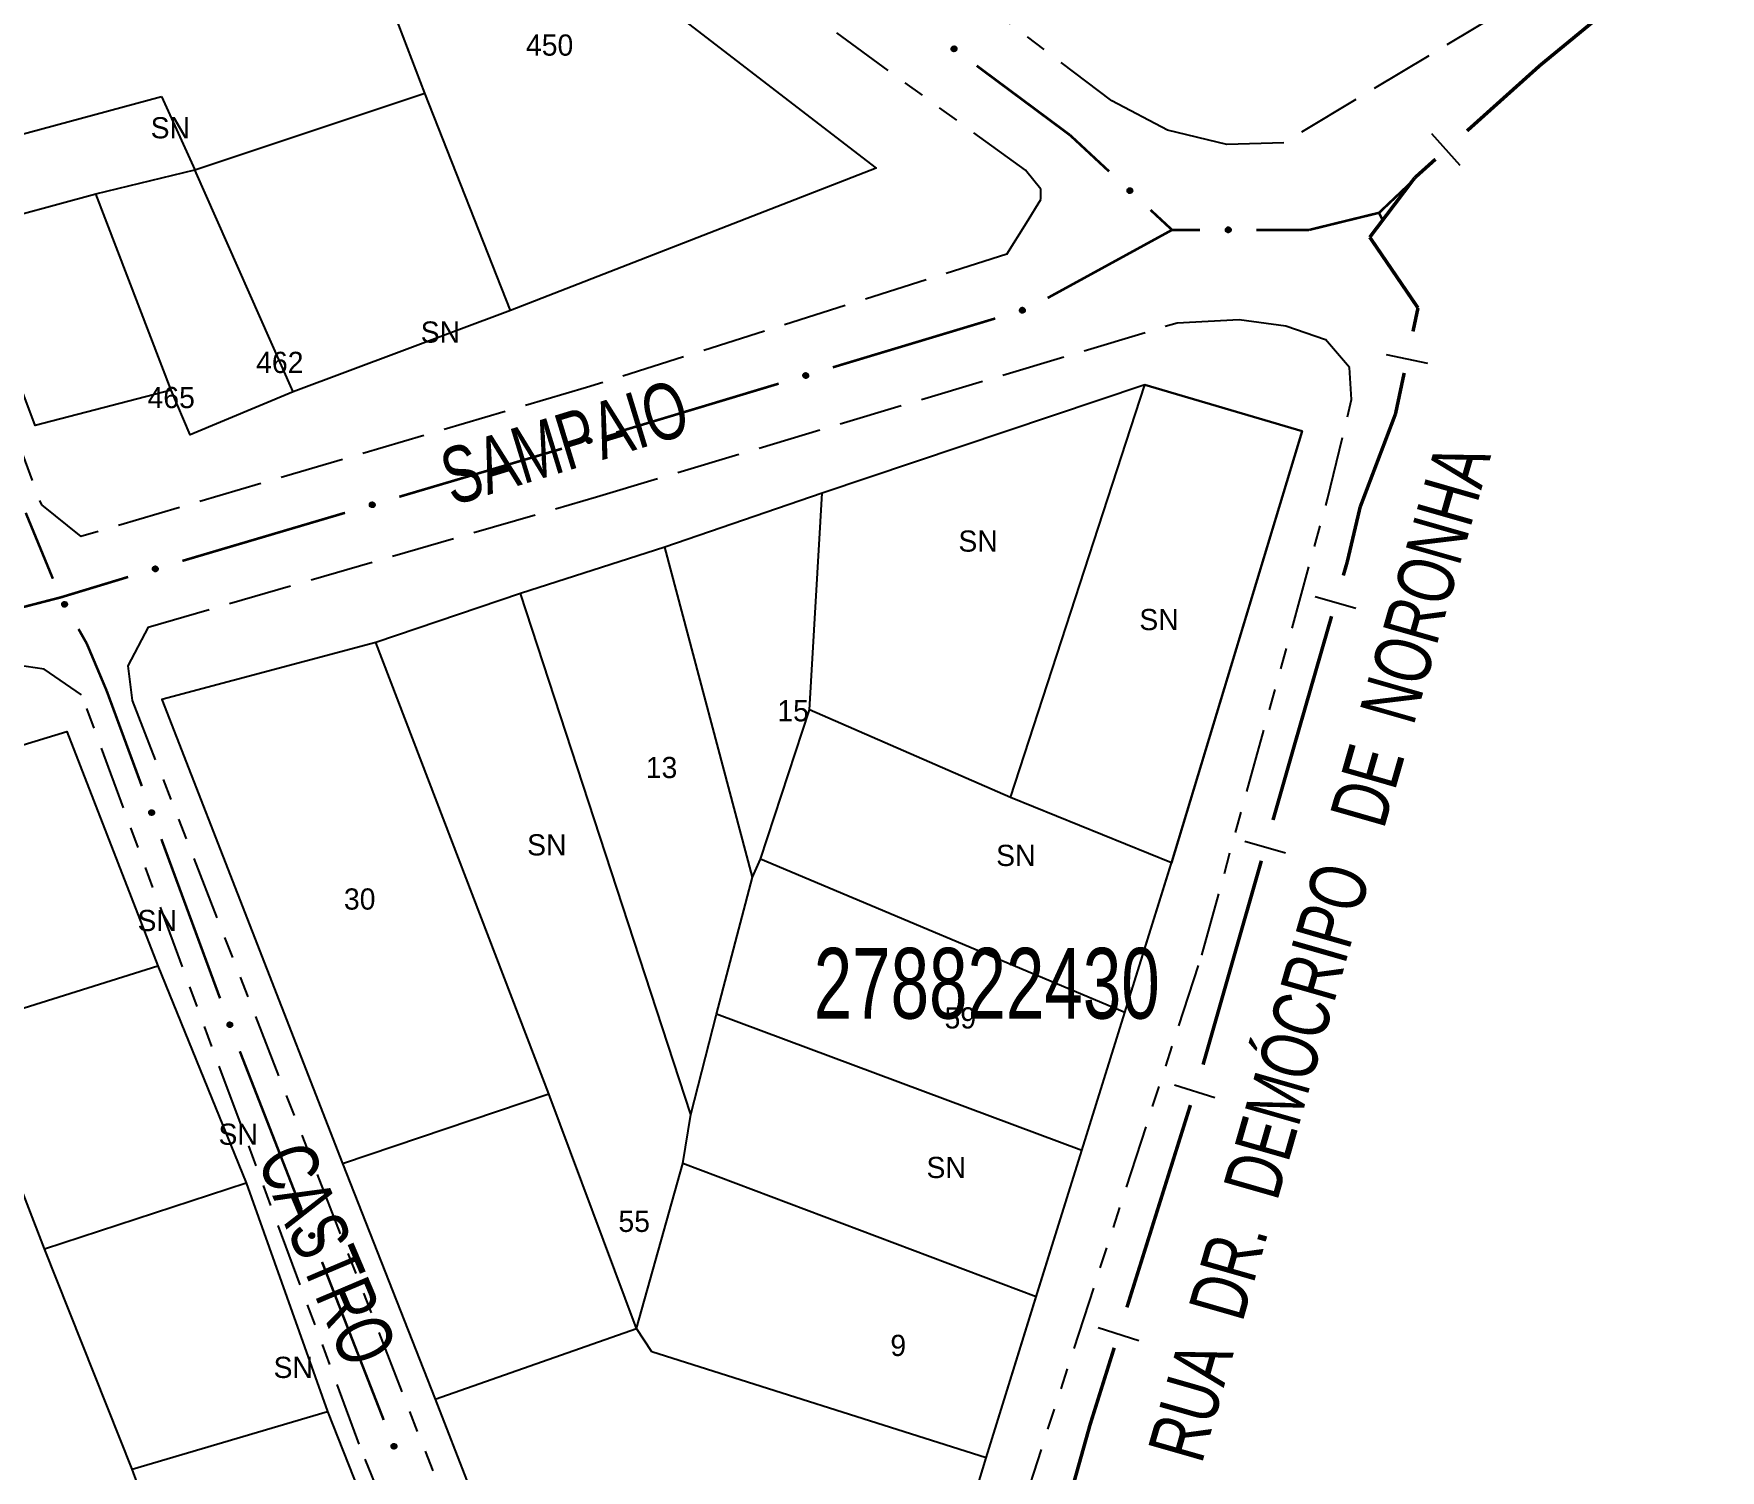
# Model space of a CAD drawing. Extents: x 204373 to 205952, y 4873300 to 4875179.
# Drawn here: x 205384.4 to 205503.7, y 4874477.7 to 4874579.4 of the extents above; entities that cross this region are included whole.
import ezdxf
from ezdxf.enums import TextEntityAlignment as Align

# ---------------------------------------------------------------- set-up
doc = ezdxf.new("R2010")
doc.units = 0
doc.header["$LTSCALE"] = 1.5
doc.header["$MEASUREMENT"] = 0
doc.linetypes.add('TRACO_11', pattern=[8, 3, -1, 3, -1])
doc.linetypes.add('TRACO_25', pattern=[8, 3, -1, 1, -1, 1, -1])
for name, color, linetype in [('CD_MALHA_LOTES', 7, 'CONTINUOUS'), ('CD_TXT_QUADRA', 255, 'CONTINUOUS'), ('LM-LIM-SETORES-BAIRROS', 250, 'CONTINUOUS'), ('RU-QUADRA', 220, 'CONTINUOUS'), ('SV-EIXO-RUA-N-PAV', 6, 'CONTINUOUS'), ('SV-EIXO-RUA-PAV', 20, 'CONTINUOUS'), ('SV-RUA-NAO-PAV', 7, 'CONTINUOUS'), ('SV-RUA-PAVIM', 7, 'CONTINUOUS'), ('SV-TXT-RUA-N-PAV', 7, 'CONTINUOUS'), ('SV-TXT-RUA-PAV', 7, 'CONTINUOUS'), ('Th_NmrPort', 1, 'CONTINUOUS')]:
    doc.layers.add(name, color=color, linetype=linetype)
doc.styles.add('ARIAL', font='ARIAL.SHX')

msp = doc.modelspace()

# ---------------------------------------------------------------- linework, layer by layer
at = {"layer": 'CD_MALHA_LOTES', "linetype": 'Continuous', "flags": 128}
for points in [[(205401.869626, 4874602.274038), (205443.947681, 4874569.854168)], [(205412.036136, 4874575.163346), (205406.501036, 4874589.622382)], [(205378.373692, 4874570.870819), (205393.397535, 4874574.937423)], [(205393.397535, 4874574.937423), (205395.76972, 4874569.741207)], [(205395.76972, 4874569.741207), (205412.036136, 4874575.163346)], [(205418.079561, 4874559.80062), (205412.036136, 4874575.163346)], [(205388.766125, 4874568.046789), (205395.76972, 4874569.741207)], [(205402.716835, 4874554.039597), (205395.76972, 4874569.741207)], [(205443.947681, 4874569.854168), (205418.079561, 4874559.80062)], [(205380.406994, 4874565.787564), (205388.766125, 4874568.046789)], [(205394.075302, 4874554.152559), (205388.766125, 4874568.046789)], [(205384.473598, 4874551.667412), (205379.277382, 4874565.448681)], [(205418.079561, 4874559.80062), (205402.716835, 4874554.039597)], [(205462.945191, 4874554.540738), (205440.137077, 4874546.877212)], [(205453.457016, 4874525.346353), (205462.945191, 4874554.540738)], [(205462.945191, 4874554.540738), (205474.075551, 4874551.25637)], [(205394.075302, 4874554.152559), (205384.473598, 4874551.667412)], [(205395.430837, 4874550.989644), (205394.075302, 4874554.152559)], [(205402.716835, 4874554.039597), (205395.430837, 4874550.989644)], [(205474.075551, 4874551.25637), (205464.838964, 4874520.717748)], [(205440.137077, 4874546.877212), (205429.006717, 4874543.045449)], [(205439.224752, 4874531.55016), (205440.137077, 4874546.877212)], [(205429.006717, 4874543.045449), (205418.788682, 4874539.761081)], [(205435.210524, 4874519.68994), (205429.006717, 4874543.045449)], [(205418.788682, 4874539.761081), (205408.570647, 4874536.294247)], [(205430.831367, 4874502.903168), (205418.788682, 4874539.761081)], [(205408.570647, 4874536.294247), (205393.42606, 4874532.280019)], [(205420.795796, 4874504.362888), (205408.570647, 4874536.294247)], [(205393.42606, 4874532.280019), (205406.198603, 4874499.436335)], [(205435.757919, 4874520.967195), (205439.224752, 4874531.55016)], [(205453.457016, 4874525.346353), (205439.224752, 4874531.55016)], [(205372.932322, 4874525.809696), (205386.700475, 4874529.996318)], [(205386.700475, 4874529.996318), (205393.145837, 4874513.417778)], [(205464.838964, 4874520.717748), (205453.457016, 4874525.346353)], [(205435.210524, 4874519.68994), (205435.757919, 4874520.967195)], [(205461.544775, 4874510.126395), (205435.757919, 4874520.967195)], [(205432.656016, 4874510.0193), (205435.210524, 4874519.68994)], [(205461.544775, 4874510.126395), (205464.838964, 4874520.717748)], [(205379.102564, 4874509.015743), (205393.145837, 4874513.417778)], [(205393.145837, 4874513.417778), (205399.393816, 4874498.06299)], [(205458.502757, 4874500.368386), (205461.544775, 4874510.126395)], [(205385.123906, 4874493.414993), (205379.102564, 4874509.015743)], [(205430.831367, 4874502.903168), (205432.656016, 4874510.0193)], [(205458.502757, 4874500.368386), (205432.656016, 4874510.0193)], [(205406.198603, 4874499.436335), (205420.795796, 4874504.362888)], [(205426.999603, 4874487.758581), (205420.795796, 4874504.362888)], [(205430.283972, 4874499.436335), (205430.831367, 4874502.903168)], [(205406.198603, 4874499.436335), (205412.757857, 4874482.756545)], [(205426.999603, 4874487.758581), (205430.283972, 4874499.436335)], [(205455.27624, 4874490.01855), (205430.283972, 4874499.436335)], [(205455.27624, 4874490.01855), (205458.502757, 4874500.368386)], [(205385.123906, 4874493.414993), (205399.393816, 4874498.06299)], [(205399.393816, 4874498.06299), (205405.138462, 4874481.898664)], [(205391.327713, 4874477.814243), (205385.123906, 4874493.414993)], [(205451.719137, 4874478.608285), (205455.27624, 4874490.01855)], [(205412.757857, 4874482.756545), (205426.999603, 4874487.758581)], [(205428.094393, 4874486.116396), (205426.999603, 4874487.758581)], [(205451.719137, 4874478.608285), (205428.094393, 4874486.116396)], [(205412.757857, 4874482.756545), (205424.671057, 4874452.108607)], [(205391.327713, 4874477.814243), (205405.138462, 4874481.898664)], [(205405.138462, 4874481.898664), (205411.802473, 4874465.051233)], [(205443.679531, 4874452.108299), (205451.719137, 4874478.608285)], [(205397.440288, 4874461.118703), (205391.327713, 4874477.814243)]]:
    msp.add_lwpolyline(points, dxfattribs=at)
at = {"layer": 'LM-LIM-SETORES-BAIRROS', "const_width": 0.25}
for points in [[(205490.911382, 4874577.142136), (205497.133598, 4874582.25818)], [(205490.20839, 4874576.511245), (205490.911382, 4874577.142136)], [(205485.742936, 4874572.503787), (205490.20839, 4874576.511245)], [(205482.044253, 4874569.184456), (205483.510209, 4874570.500058)], [(205478.861181, 4874564.978254), (205482.025987, 4874569.160318)], [(205482.025987, 4874569.160318), (205482.044253, 4874569.184456)], [(205479.286735, 4874564.354108), (205478.861181, 4874564.978254)], [(205482.271615, 4874559.976283), (205479.286735, 4874564.354108)], [(205481.918561, 4874558.311888), (205482.126066, 4874559.290122)], [(205482.126066, 4874559.290122), (205482.271615, 4874559.976283)], [(205480.680079, 4874552.473328), (205481.296049, 4874555.377185)], [(205478.179094, 4874545.879821), (205480.668896, 4874552.443846)], [(205480.668896, 4874552.443846), (205480.680079, 4874552.473328)], [(205477.954719, 4874544.926229), (205478.179094, 4874545.879821)], [(205477.269645, 4874542.014662), (205477.954719, 4874544.926229)], [(205476.990303, 4874541.045182), (205477.267175, 4874542.006089)], [(205477.267175, 4874542.006089), (205477.269645, 4874542.014662)], [(205473.404486, 4874528.600287), (205476.159689, 4874538.162461)], [(205472.017473, 4874523.745742), (205473.391079, 4874528.553361)], [(205473.391079, 4874528.553361), (205473.404486, 4874528.600287)], [(205467.072493, 4874506.438311), (205471.19331, 4874520.86117)], [(205461.684701, 4874489.263614), (205466.177094, 4874503.575092)], [(205459.080661, 4874480.967888), (205460.786222, 4874486.401318)], [(205456.571709, 4874472.007345), (205458.998378, 4874480.674021)], [(205458.998378, 4874480.674021), (205459.080661, 4874480.967888)]]:
    msp.add_lwpolyline(points, dxfattribs=at)
at = {"layer": 'LM-LIM-SETORES-BAIRROS'}
for points in [[(205485.256316, 4874570.051604), (205483.252587, 4874572.284331)], [(205482.970904, 4874556.044163), (205480.036202, 4874556.666676)], [(205477.877921, 4874538.708061), (205474.9952, 4874539.538675)], [(205472.910317, 4874521.410612), (205470.025745, 4874522.234776)], [(205467.907734, 4874504.079951), (205465.045439, 4874504.97843)], [(205462.516863, 4874486.906177), (205459.654567, 4874487.804656)]]:
    msp.add_lwpolyline(points, dxfattribs=at)
at = {"layer": 'RU-QUADRA', "linetype": 'Continuous', "flags": 128}
for points in [[(205374.984856, 4874579.681794), (205372.047864, 4874587.137235), (205366.964609, 4874599.67593), (205362.220238, 4874611.310936), (205358.605479, 4874620.573756), (205355.555526, 4874628.255119), (205351.375961, 4874639.212357), (205357.249944, 4874641.019737), (205367.303493, 4874632.660607), (205374.42005, 4874626.673662), (205383.456947, 4874619.10526), (205394.301224, 4874609.955401), (205400.740014, 4874604.872147), (205401.869626, 4874602.274038), (205443.947681, 4874569.854168), (205418.079561, 4874559.80062), (205402.716835, 4874554.039597), (205395.430837, 4874550.989644), (205394.075302, 4874554.152559), (205384.473598, 4874551.667412), (205379.277382, 4874565.448681), (205380.406994, 4874565.787564), (205378.373692, 4874570.870819)], [(205443.679531, 4874452.108299), (205451.718964, 4874478.607728), (205455.227106, 4874489.860941), (205458.502757, 4874500.368386), (205461.544775, 4874510.126395), (205464.794377, 4874520.550277), (205474.075551, 4874551.25637), (205462.945191, 4874554.540738), (205440.137077, 4874546.877212), (205429.006717, 4874543.045449), (205418.788682, 4874539.761081), (205408.570647, 4874536.294247), (205393.42606, 4874532.280019), (205406.198603, 4874499.436335), (205412.757857, 4874482.756545), (205424.671057, 4874452.108607), (205425.338935, 4874450.390422), (205432.028639, 4874433.529076), (205442.309948, 4874447.593906)], [(205416.603798, 4874452.108738), (205416.976804, 4874451.103259), (205415.037977, 4874450.571767), (205422.624669, 4874429.964889), (205410.67926, 4874426.345807), (205387.079887, 4874419.19594), (205358.446072, 4874410.520796), (205348.599362, 4874407.537553), (205338.516006, 4874404.482614), (205301.634232, 4874393.308598), (205276.817517, 4874452.111004), (205260.171095, 4874491.554165), (205298.983659, 4874503.323375), (205317.594258, 4874508.982489), (205345.635424, 4874517.509251), (205372.932322, 4874525.809696), (205386.700475, 4874529.996318), (205393.145837, 4874513.417778), (205399.393816, 4874498.06299), (205405.138462, 4874481.898664), (205411.802473, 4874465.051233)]]:
    msp.add_lwpolyline(points, close=True, dxfattribs=at)
at = {"layer": 'SV-EIXO-RUA-N-PAV'}
for points in [[(205449.407457, 4874578.478839), (205449.455742, 4874578.486627), (205449.498832, 4874578.483447), (205449.534008, 4874578.47045), (205449.562098, 4874578.45086), (205449.588578, 4874578.427582), (205449.610097, 4874578.398223), (205449.626763, 4874578.360347), (205449.634915, 4874578.311966), (205449.628757, 4874578.268038), (205449.61786, 4874578.232869), (205449.599119, 4874578.202403), (205449.576075, 4874578.177058), (205449.544839, 4874578.155714), (205449.50629, 4874578.139199), (205449.457443, 4874578.132179), (205449.415219, 4874578.135586), (205449.381525, 4874578.149051), (205449.351015, 4874578.168085), (205449.324267, 4874578.192174), (205449.303309, 4874578.221116), (205449.286751, 4874578.259958), (205449.280461, 4874578.308263), (205449.283379, 4874578.350414), (205449.296366, 4874578.384288), (205449.315783, 4874578.413903), (205449.338807, 4874578.440746), (205449.36742, 4874578.463607), (205449.407457, 4874578.478839)], [(205461.86077, 4874568.448728), (205461.909616, 4874568.451202), (205461.952102, 4874568.44334), (205461.985651, 4874568.426583), (205462.011435, 4874568.404046), (205462.035218, 4874568.378018), (205462.053405, 4874568.346486), (205462.06584, 4874568.307018), (205462.068665, 4874568.258036), (205462.057751, 4874568.215042), (205462.043082, 4874568.181273), (205462.02113, 4874568.153033), (205461.995457, 4874568.130353), (205461.962079, 4874568.112544), (205461.921959, 4874568.100333), (205461.872637, 4874568.098684), (205461.831038, 4874568.106678), (205461.799014, 4874568.123738), (205461.770763, 4874568.145987), (205461.746802, 4874568.172851), (205461.729126, 4874568.203906), (205461.716905, 4874568.244323), (205461.715923, 4874568.293025), (205461.723421, 4874568.334607), (205461.740027, 4874568.366862), (205461.762558, 4874568.394182), (205461.788374, 4874568.418353), (205461.81931, 4874568.437955), (205461.86077, 4874568.448728)], [(205386.569619, 4874539.178896), (205386.616945, 4874539.166557), (205386.655096, 4874539.146274), (205386.682047, 4874539.120199), (205386.699855, 4874539.090947), (205386.714703, 4874539.058969), (205386.722559, 4874539.023425), (205386.72254, 4874538.982045), (205386.710496, 4874538.934483), (205386.687149, 4874538.896766), (205386.662999, 4874538.868976), (205386.633566, 4874538.848651), (205386.602259, 4874538.834748), (205386.565069, 4874538.827808), (205386.523134, 4874538.828236), (205386.475602, 4874538.841505), (205386.438336, 4874538.861646), (205386.41293, 4874538.887552), (205386.392683, 4874538.917271), (205386.377917, 4874538.9501), (205386.370406, 4874538.985035), (205386.370913, 4874539.027256), (205386.384631, 4874539.073996), (205386.404295, 4874539.111394), (205386.429837, 4874539.137157), (205386.459545, 4874539.156431), (205386.491438, 4874539.171713), (205386.526838, 4874539.181098), (205386.569619, 4874539.178896)], [(205392.755996, 4874524.438924), (205392.800691, 4874524.419063), (205392.835042, 4874524.392855), (205392.857401, 4874524.362749), (205392.870223, 4874524.330993), (205392.879681, 4874524.297029), (205392.881661, 4874524.260681), (205392.874923, 4874524.219853), (205392.855315, 4874524.174879), (205392.826154, 4874524.141453), (205392.797812, 4874524.117953), (205392.765469, 4874524.102677), (205392.73232, 4874524.094042), (205392.694496, 4874524.093234), (205392.653187, 4874524.100466), (205392.608441, 4874524.121277), (205392.57494, 4874524.147202), (205392.554078, 4874524.17689), (205392.538926, 4874524.209502), (205392.529686, 4874524.244293), (205392.527948, 4874524.279984), (205392.535304, 4874524.321563), (205392.55643, 4874524.365455), (205392.581906, 4874524.399163), (205392.611292, 4874524.420437), (205392.643736, 4874524.434631), (205392.677687, 4874524.444531), (205392.714141, 4874524.448043), (205392.755996, 4874524.438924)], [(205398.288527, 4874509.425892), (205398.333221, 4874509.406032), (205398.367572, 4874509.379823), (205398.389932, 4874509.349718), (205398.402753, 4874509.317962), (205398.412211, 4874509.283997), (205398.414191, 4874509.24765), (205398.407454, 4874509.206822), (205398.387845, 4874509.161847), (205398.358684, 4874509.128422), (205398.330342, 4874509.104922), (205398.297999, 4874509.089646), (205398.26485, 4874509.081011), (205398.227027, 4874509.080203), (205398.185718, 4874509.087435), (205398.140971, 4874509.108246), (205398.10747, 4874509.134171), (205398.086608, 4874509.163859), (205398.071456, 4874509.196471), (205398.062216, 4874509.231262), (205398.060478, 4874509.266953), (205398.067835, 4874509.308531), (205398.08896, 4874509.352424), (205398.114436, 4874509.386132), (205398.143823, 4874509.407406), (205398.176266, 4874509.4216), (205398.210217, 4874509.4315), (205398.246671, 4874509.435012), (205398.288527, 4874509.425892)], [(205404.08086, 4874494.513614), (205404.125921, 4874494.494599), (205404.16076, 4874494.469043), (205404.183683, 4874494.439364), (205404.197101, 4874494.407856), (205404.207197, 4874494.374076), (205404.209863, 4874494.337772), (205404.203896, 4874494.296824), (205404.185139, 4874494.251488), (205404.156613, 4874494.217519), (205404.128719, 4874494.193489), (205404.09667, 4874494.177606), (205404.06369, 4874494.168347), (205404.025888, 4874494.166826), (205403.98445, 4874494.173278), (205403.939319, 4874494.193242), (205403.905335, 4874494.218531), (205403.883917, 4874494.24782), (205403.868153, 4874494.280141), (205403.858259, 4874494.314751), (205403.855848, 4874494.350403), (205403.862419, 4874494.392113), (205403.882714, 4874494.436396), (205403.90755, 4874494.470578), (205403.93653, 4874494.492402), (205403.9687, 4874494.507205), (205404.002458, 4874494.517744), (205404.03884, 4874494.521943), (205404.08086, 4874494.513614)], [(205409.893713, 4874479.606776), (205409.938758, 4874479.587722), (205409.973574, 4874479.562135), (205409.996471, 4874479.532436), (205410.009861, 4874479.500916), (205410.019928, 4874479.467127), (205410.022561, 4874479.430821), (205410.016558, 4874479.389878), (205409.997762, 4874479.344558), (205409.969206, 4874479.310615), (205409.941291, 4874479.286609), (205409.909227, 4874479.270754), (205409.876239, 4874479.261525), (205409.838436, 4874479.260037), (205409.797004, 4874479.266525), (205409.751891, 4874479.286529), (205409.717929, 4874479.311848), (205409.696537, 4874479.341155), (205409.680802, 4874479.373491), (205409.670938, 4874479.40811), (205409.668558, 4874479.443763), (205409.675166, 4874479.485467), (205409.6955, 4874479.529732), (205409.720366, 4874479.563893), (205409.749365, 4874479.585692), (205409.781548, 4874479.600466), (205409.815316, 4874479.610975), (205409.851701, 4874479.615142), (205409.893713, 4874479.606776)]]:
    msp.add_lwpolyline(points, close=True, dxfattribs=at)
for points in [[(205449.280461, 4874578.308263), (205449.544839, 4874578.155714)], [(205449.283063, 4874578.327239), (205449.556036, 4874578.168367)], [(205449.283379, 4874578.350414), (205449.576075, 4874578.177058)], [(205449.286751, 4874578.259958), (205449.50629, 4874578.139199)], [(205449.2876, 4874578.283046), (205449.522816, 4874578.148863)], [(205449.292198, 4874578.364663), (205449.584876, 4874578.19113)], [(205449.296366, 4874578.384288), (205449.599119, 4874578.202403)], [(205449.300868, 4874578.239159), (205449.475365, 4874578.139947)], [(205449.303309, 4874578.221116), (205449.457443, 4874578.132179)], [(205449.307901, 4874578.397199), (205449.605519, 4874578.216589)], [(205449.315783, 4874578.413903), (205449.61786, 4874578.232869)], [(205449.317649, 4874578.204565), (205449.430891, 4874578.13732)], [(205449.324267, 4874578.192174), (205449.415219, 4874578.135586)], [(205449.330988, 4874578.425943), (205449.620382, 4874578.254854)], [(205449.338807, 4874578.440746), (205449.628757, 4874578.268038)], [(205449.356824, 4874578.44924), (205449.628422, 4874578.293091)], [(205449.36742, 4874578.463607), (205449.634915, 4874578.311966)], [(205449.387039, 4874578.469278), (205449.626889, 4874578.336751)], [(205449.407457, 4874578.478839), (205449.626763, 4874578.360347)], [(205449.43393, 4874578.482012), (205449.612245, 4874578.383361)], [(205449.455742, 4874578.486627), (205449.610097, 4874578.398223)], [(205449.480313, 4874578.48492), (205449.591646, 4874578.417395)], [(205449.498832, 4874578.483447), (205449.588578, 4874578.427582)], [(205461.715923, 4874568.293025), (205461.962079, 4874568.112544)], [(205461.716905, 4874568.244323), (205461.921959, 4874568.100333)], [(205461.720268, 4874568.26718), (205461.939441, 4874568.108137)], [(205461.720579, 4874568.311605), (205461.97459, 4874568.1239)], [(205461.723421, 4874568.334607), (205461.995457, 4874568.130353)], [(205461.728669, 4874568.222108), (205461.8913, 4874568.104451)], [(205461.729126, 4874568.203906), (205461.872637, 4874568.098684)], [(205461.733742, 4874568.347808), (205462.005742, 4874568.14338)], [(205461.740027, 4874568.366862), (205462.02113, 4874568.153033)], [(205461.741575, 4874568.185889), (205461.846805, 4874568.106691)], [(205461.746802, 4874568.172851), (205461.831038, 4874568.106678)], [(205461.752902, 4874568.378437), (205462.029039, 4874568.166436)], [(205461.762558, 4874568.394182), (205462.043082, 4874568.181273)], [(205461.778986, 4874568.404491), (205462.047987, 4874568.20285)], [(205461.788374, 4874568.418353), (205462.057751, 4874568.215042)], [(205461.80721, 4874568.42483), (205462.060151, 4874568.239983)], [(205461.81931, 4874568.437955), (205462.068665, 4874568.258036)], [(205461.839431, 4874568.441452), (205462.06339, 4874568.283549)], [(205461.86077, 4874568.448728), (205462.06584, 4874568.307018)], [(205461.887431, 4874568.448995), (205462.053919, 4874568.331479)], [(205461.909616, 4874568.451202), (205462.053405, 4874568.346486)], [(205461.933855, 4874568.446825), (205462.037156, 4874568.367557)], [(205461.952102, 4874568.44334), (205462.035218, 4874568.378018)], [(205386.370406, 4874538.985035), (205386.475602, 4874538.841505)], [(205386.370913, 4874539.027256), (205386.523134, 4874538.828236)], [(205386.375447, 4874539.00253), (205386.495135, 4874538.841388)], [(205386.376856, 4874538.964106), (205386.453377, 4874538.856914)], [(205386.377917, 4874538.9501), (205386.438336, 4874538.861646)], [(205386.380998, 4874539.048042), (205386.542154, 4874538.830417)], [(205386.384631, 4874539.073996), (205386.565069, 4874538.827808)], [(205386.394663, 4874539.090313), (205386.580417, 4874538.834873)], [(205386.404295, 4874539.111394), (205386.602259, 4874538.834748)], [(205386.41811, 4874539.120878), (205386.615987, 4874538.844076)], [(205386.429837, 4874539.137157), (205386.633566, 4874538.848651)], [(205386.445598, 4874539.144322), (205386.645142, 4874538.859053)], [(205386.459545, 4874539.156431), (205386.662999, 4874538.868976)], [(205386.478313, 4874539.161319), (205386.67417, 4874538.888078)], [(205386.491438, 4874539.171713), (205386.687149, 4874538.896766)], [(205386.511349, 4874539.172222), (205386.696943, 4874538.919829)], [(205386.526838, 4874539.181098), (205386.710496, 4874538.934483)], [(205386.547079, 4874539.178378), (205386.713142, 4874538.9604)], [(205386.569619, 4874539.178896), (205386.72254, 4874538.982045)], [(205386.595124, 4874539.171127), (205386.718533, 4874539.008959)], [(205386.616945, 4874539.166557), (205386.722559, 4874539.023425)], [(205386.638743, 4874539.155088), (205386.713404, 4874539.048409)], [(205386.655096, 4874539.146274), (205386.714703, 4874539.058969)], [(205392.581906, 4874524.399163), (205392.73232, 4874524.094042)], [(205392.597078, 4874524.406278), (205392.74738, 4874524.101018)], [(205392.611292, 4874524.420437), (205392.765469, 4874524.102677)], [(205392.628007, 4874524.424947), (205392.77858, 4874524.111062)], [(205392.643736, 4874524.434631), (205392.797812, 4874524.117953)], [(205392.663049, 4874524.436406), (205392.811936, 4874524.134988)], [(205392.677687, 4874524.444531), (205392.826154, 4874524.141453)], [(205392.697417, 4874524.4418), (205392.839563, 4874524.162619)], [(205392.714141, 4874524.448043), (205392.855315, 4874524.174879)], [(205392.733672, 4874524.442073), (205392.862135, 4874524.200022)], [(205392.755996, 4874524.438924), (205392.874923, 4874524.219853)], [(205392.779902, 4874524.427116), (205392.87534, 4874524.247061)], [(205392.800691, 4874524.419063), (205392.881661, 4874524.260681)], [(205392.820337, 4874524.404207), (205392.876684, 4874524.28682)], [(205392.835042, 4874524.392855), (205392.879681, 4874524.297029)], [(205392.527948, 4874524.279984), (205392.608441, 4874524.121277)], [(205392.529686, 4874524.244293), (205392.57494, 4874524.147202)], [(205392.530914, 4874524.258286), (205392.589013, 4874524.140091)], [(205392.535304, 4874524.321563), (205392.653187, 4874524.100466)], [(205392.535763, 4874524.296429), (205392.627696, 4874524.11799)], [(205392.54863, 4874524.340435), (205392.672309, 4874524.09953)], [(205392.55643, 4874524.365455), (205392.694496, 4874524.093234)], [(205392.568979, 4874524.379926), (205392.710788, 4874524.097713)], [(205398.060478, 4874509.266953), (205398.140971, 4874509.108246)], [(205398.062216, 4874509.231262), (205398.10747, 4874509.134171)], [(205398.063444, 4874509.245255), (205398.121543, 4874509.12706)], [(205398.067835, 4874509.308531), (205398.185718, 4874509.087435)], [(205398.068293, 4874509.283397), (205398.160226, 4874509.104959)], [(205398.081161, 4874509.327404), (205398.204839, 4874509.086498)], [(205398.08896, 4874509.352424), (205398.227027, 4874509.080203)], [(205398.101509, 4874509.366895), (205398.243319, 4874509.084682)], [(205398.114436, 4874509.386132), (205398.26485, 4874509.081011)], [(205398.129608, 4874509.393247), (205398.27991, 4874509.087987)], [(205398.143823, 4874509.407406), (205398.297999, 4874509.089646)], [(205398.160538, 4874509.411916), (205398.311111, 4874509.098031)], [(205398.176266, 4874509.4216), (205398.330342, 4874509.104922)], [(205398.195579, 4874509.423375), (205398.344466, 4874509.121956)], [(205398.210217, 4874509.4315), (205398.358684, 4874509.128422)], [(205398.229947, 4874509.428769), (205398.372093, 4874509.149588)], [(205398.246671, 4874509.435012), (205398.387845, 4874509.161847)], [(205398.266202, 4874509.429041), (205398.394666, 4874509.186991)], [(205398.288527, 4874509.425892), (205398.407454, 4874509.206822)], [(205398.312432, 4874509.414085), (205398.40787, 4874509.23403)], [(205398.333221, 4874509.406032), (205398.414191, 4874509.24765)], [(205398.352868, 4874509.391176), (205398.409214, 4874509.273789)], [(205398.367572, 4874509.379823), (205398.412211, 4874509.283997)], [(205403.855848, 4874494.350403), (205403.939319, 4874494.193242)], [(205403.858259, 4874494.314751), (205403.905335, 4874494.218531)], [(205403.859223, 4874494.328765), (205403.91954, 4874494.211686)], [(205403.862419, 4874494.392113), (205403.98445, 4874494.173278)], [(205403.863352, 4874494.366992), (205403.958633, 4874494.190319)], [(205403.875387, 4874494.411233), (205404.003586, 4874494.172702)], [(205403.882714, 4874494.436396), (205404.025888, 4874494.166826)], [(205403.894987, 4874494.451101), (205404.042093, 4874494.171612)], [(205403.90755, 4874494.470578), (205404.06369, 4874494.168347)], [(205403.922585, 4874494.477978), (205404.078616, 4874494.175606)], [(205403.93653, 4874494.492402), (205404.09667, 4874494.177606)], [(205403.953157, 4874494.497227), (205404.109621, 4874494.186236)], [(205403.9687, 4874494.507205), (205404.128719, 4874494.193489)], [(205403.987976, 4874494.509344), (205404.14252, 4874494.210786)], [(205404.002458, 4874494.517744), (205404.156613, 4874494.217519)], [(205404.022236, 4874494.515385), (205404.169621, 4874494.238934)], [(205404.03884, 4874494.521943), (205404.185139, 4874494.251488)], [(205404.05848, 4874494.516341), (205404.191484, 4874494.276756)], [(205404.08086, 4874494.513614), (205404.203896, 4874494.296824)], [(205404.104984, 4874494.502259), (205404.203799, 4874494.324035)], [(205404.125921, 4874494.494599), (205404.209863, 4874494.337772)], [(205404.145844, 4874494.480117), (205404.204394, 4874494.363813)], [(205404.16076, 4874494.469043), (205404.207197, 4874494.374076)], [(205409.668558, 4874479.443763), (205409.751891, 4874479.286529)], [(205409.670938, 4874479.40811), (205409.717929, 4874479.311848)], [(205409.671914, 4874479.422122), (205409.732128, 4874479.30499)], [(205409.675166, 4874479.485467), (205409.797004, 4874479.266525)], [(205409.676076, 4874479.460346), (205409.771202, 4874479.283589)], [(205409.688151, 4874479.504576), (205409.816139, 4874479.265933)], [(205409.6955, 4874479.529732), (205409.838436, 4874479.260037)], [(205409.707786, 4874479.544427), (205409.854645, 4874479.264808)], [(205409.720366, 4874479.563893), (205409.876239, 4874479.261525)], [(205409.735407, 4874479.571279), (205409.891172, 4874479.26877)], [(205409.749365, 4874479.585692), (205409.909227, 4874479.270754)], [(205409.765996, 4874479.590501), (205409.922186, 4874479.279373)], [(205409.781548, 4874479.600466), (205409.941291, 4874479.286609)], [(205409.800826, 4874479.602588), (205409.955106, 4874479.303894)], [(205409.815316, 4874479.610975), (205409.969206, 4874479.310615)], [(205409.835092, 4874479.608599), (205409.982233, 4874479.332018)], [(205409.851701, 4874479.615142), (205409.997762, 4874479.344558)], [(205409.871336, 4874479.609523), (205410.004129, 4874479.369821)], [(205409.893713, 4874479.606776), (205410.016558, 4874479.389878)], [(205409.917827, 4874479.5954), (205410.016486, 4874479.417089)], [(205409.938758, 4874479.587722), (205410.022561, 4874479.430821)], [(205409.958668, 4874479.573222), (205410.017115, 4874479.456866)], [(205409.973574, 4874479.562135), (205410.019928, 4874479.467127)]]:
    msp.add_lwpolyline(points, dxfattribs=at)
at = {"layer": 'SV-EIXO-RUA-N-PAV', "const_width": 0.18}
for points in [[(205451.061633, 4874577.110926), (205457.480071, 4874572.335609)], [(205457.480071, 4874572.335609), (205457.670741, 4874572.193751)], [(205457.670741, 4874572.193751), (205460.426261, 4874569.632039)], [(205463.355837, 4874566.908514), (205464.820625, 4874565.546752)], [(205464.820625, 4874565.546752), (205464.876055, 4874565.49522)], [(205383.800758, 4874545.479185), (205385.719425, 4874540.817826)], [(205387.531915, 4874537.260181), (205388.025475, 4874536.390469)], [(205388.025475, 4874536.390469), (205388.119371, 4874536.225014)], [(205388.119371, 4874536.225014), (205389.209717, 4874533.635441)], [(205389.209717, 4874533.635441), (205389.52953, 4874532.875886)], [(205389.52953, 4874532.875886), (205392.010822, 4874526.142671)], [(205393.393955, 4874522.389413), (205397.543352, 4874511.12964)], [(205398.942751, 4874507.382551), (205403.303697, 4874496.203009)], [(205404.757345, 4874492.476495), (205408.754878, 4874482.228582)], [(205408.754878, 4874482.228582), (205409.007357, 4874481.581338)], [(205409.007357, 4874481.581338), (205409.11804, 4874481.296856)]]:
    msp.add_lwpolyline(points, dxfattribs=at)
at = {"layer": 'SV-EIXO-RUA-PAV', "const_width": 0.18}
for points in [[(205481.827771, 4874568.898391), (205479.65138, 4874566.833609)], [(205479.517882, 4874566.706957), (205474.840131, 4874565.561385)], [(205479.65138, 4874566.833609), (205479.517882, 4874566.706957)], [(205479.517882, 4874566.706957), (205479.776827, 4874566.188214)], [(205464.876055, 4874565.49522), (205456.07927, 4874560.681059)], [(205465.848115, 4874565.49522), (205464.876055, 4874565.49522)], [(205466.848115, 4874565.49522), (205465.848115, 4874565.49522)], [(205474.569954, 4874565.49522), (205470.848115, 4874565.49522)], [(205474.840131, 4874565.561385), (205474.569954, 4874565.49522)], [(205452.372896, 4874559.232223), (205440.882671, 4874555.771773)], [(205437.052596, 4874554.618289), (205425.56237, 4874551.157838)], [(205421.728345, 4874550.017593), (205410.220999, 4874546.614506)], [(205406.385217, 4874545.480143), (205394.877872, 4874542.077056)], [(205391.042533, 4874540.941216), (205387.214435, 4874539.781186)], [(205386.264592, 4874539.493355), (205379.47998, 4874537.740028)], [(205387.214435, 4874539.781186), (205386.264592, 4874539.493355)]]:
    msp.add_lwpolyline(points, dxfattribs=at)
at = {"layer": 'SV-EIXO-RUA-PAV'}
for points in [[(205468.991796, 4874565.38514), (205468.957706, 4874565.35007), (205468.921236, 4874565.3269), (205468.885256, 4874565.31633), (205468.851026, 4874565.31528), (205468.815886, 4874565.31815), (205468.781096, 4874565.32886), (205468.745116, 4874565.3493), (205468.709696, 4874565.38325), (205468.688416, 4874565.42217), (205468.676166, 4874565.45689), (205468.673016, 4874565.49252), (205468.676376, 4874565.52661), (205468.688696, 4874565.56238), (205468.709766, 4874565.59864), (205468.744766, 4874565.63343), (205468.780676, 4874565.6559), (205468.815746, 4874565.66521), (205468.851586, 4874565.66815), (205468.887426, 4874565.66479), (205468.921516, 4874565.65408), (205468.957986, 4874565.6328), (205468.991866, 4874565.5978), (205469.014686, 4874565.56224), (205469.024486, 4874565.52731), (205469.026586, 4874565.49196), (205469.024136, 4874565.45668), (205469.014826, 4874565.42126), (205468.991796, 4874565.38514)], [(205454.457255, 4874559.744994), (205454.434726, 4874559.701584), (205454.406487, 4874559.668881), (205454.375084, 4874559.648384), (205454.342611, 4874559.637508), (205454.308136, 4874559.630123), (205454.271735, 4874559.630345), (205454.231389, 4874559.639542), (205454.187684, 4874559.661835), (205454.156084, 4874559.692965), (205454.134343, 4874559.722678), (205454.121052, 4874559.755886), (205454.114438, 4874559.789497), (205454.11592, 4874559.8273), (205454.125639, 4874559.868095), (205454.149119, 4874559.9115), (205454.177024, 4874559.943371), (205454.20792, 4874559.962399), (205454.241389, 4874559.975549), (205454.276676, 4874559.982667), (205454.312406, 4874559.982243), (205454.353463, 4874559.972384), (205454.395997, 4874559.948641), (205454.428102, 4874559.921172), (205454.447558, 4874559.890552), (205454.459763, 4874559.857309), (205454.467591, 4874559.822821), (205454.468891, 4874559.786221), (205454.457255, 4874559.744994)], [(205439.136954, 4874555.13106), (205439.114426, 4874555.087649), (205439.086186, 4874555.054947), (205439.054783, 4874555.03445), (205439.02231, 4874555.023574), (205438.987835, 4874555.016189), (205438.951435, 4874555.016411), (205438.911089, 4874555.025607), (205438.867383, 4874555.047901), (205438.835784, 4874555.079031), (205438.814042, 4874555.108744), (205438.800751, 4874555.141952), (205438.794138, 4874555.175562), (205438.795619, 4874555.213365), (205438.805338, 4874555.254161), (205438.828819, 4874555.297566), (205438.856724, 4874555.329437), (205438.887619, 4874555.348465), (205438.921089, 4874555.361615), (205438.956375, 4874555.368733), (205438.992105, 4874555.368308), (205439.033163, 4874555.358449), (205439.075696, 4874555.334706), (205439.107801, 4874555.307237), (205439.127258, 4874555.276617), (205439.139463, 4874555.243375), (205439.14729, 4874555.208887), (205439.14859, 4874555.172287), (205439.136954, 4874555.13106)], [(205423.815235, 4874550.519959), (205423.79249, 4874550.476661), (205423.764088, 4874550.4441), (205423.732583, 4874550.42376), (205423.700056, 4874550.413046), (205423.665545, 4874550.405833), (205423.629146, 4874550.406237), (205423.588846, 4874550.415634), (205423.545252, 4874550.438146), (205423.513809, 4874550.469433), (205423.492215, 4874550.499254), (205423.47909, 4874550.532528), (205423.472645, 4874550.566171), (205423.474315, 4874550.603966), (205423.484237, 4874550.644713), (205423.507934, 4874550.688), (205423.535997, 4874550.719732), (205423.566987, 4874550.738605), (205423.600522, 4874550.751588), (205423.635844, 4874550.75853), (205423.671571, 4874550.757927), (205423.712579, 4874550.747863), (205423.754994, 4874550.723908), (205423.786961, 4874550.69628), (205423.806265, 4874550.665563), (205423.818304, 4874550.63226), (205423.825959, 4874550.597733), (205423.827076, 4874550.561127), (205423.815235, 4874550.519959)], [(205408.472108, 4874545.98251), (205408.449363, 4874545.939212), (205408.420961, 4874545.906651), (205408.389456, 4874545.886311), (205408.356929, 4874545.875597), (205408.322417, 4874545.868384), (205408.286018, 4874545.868788), (205408.245719, 4874545.878185), (205408.202125, 4874545.900696), (205408.170682, 4874545.931984), (205408.149088, 4874545.961804), (205408.135963, 4874545.995078), (205408.129518, 4874546.028722), (205408.131188, 4874546.066517), (205408.14111, 4874546.107264), (205408.164807, 4874546.150551), (205408.19287, 4874546.182282), (205408.22386, 4874546.201155), (205408.257395, 4874546.214139), (205408.292717, 4874546.22108), (205408.328444, 4874546.220478), (205408.369452, 4874546.210414), (205408.411867, 4874546.186459), (205408.443834, 4874546.15883), (205408.463138, 4874546.128114), (205408.475176, 4874546.09481), (205408.482832, 4874546.060284), (205408.483949, 4874546.023678), (205408.472108, 4874545.98251)], [(205393.128981, 4874541.44506), (205393.106236, 4874541.401763), (205393.077834, 4874541.369201), (205393.046328, 4874541.348862), (205393.013801, 4874541.338147), (205392.97929, 4874541.330934), (205392.942891, 4874541.331338), (205392.902592, 4874541.340736), (205392.858998, 4874541.363247), (205392.827554, 4874541.394534), (205392.805961, 4874541.424355), (205392.792836, 4874541.457629), (205392.78639, 4874541.491272), (205392.788061, 4874541.529068), (205392.797983, 4874541.569814), (205392.82168, 4874541.613102), (205392.849743, 4874541.644833), (205392.880733, 4874541.663706), (205392.914268, 4874541.676689), (205392.949589, 4874541.683631), (205392.985317, 4874541.683028), (205393.026325, 4874541.672965), (205393.068739, 4874541.64901), (205393.100707, 4874541.621381), (205393.12001, 4874541.590664), (205393.132049, 4874541.557361), (205393.139705, 4874541.522835), (205393.140822, 4874541.486229), (205393.128981, 4874541.44506)]]:
    msp.add_lwpolyline(points, close=True, dxfattribs=at)
for points in [[(205469.024486, 4874565.52731), (205468.673016, 4874565.49252)], [(205469.026586, 4874565.49196), (205468.676166, 4874565.45689)], [(205469.022938, 4874565.510066), (205468.676349, 4874565.477318)], [(205469.014686, 4874565.56224), (205468.676376, 4874565.52661)], [(205469.016115, 4874565.545544), (205468.677713, 4874565.510066)], [(205469.001105, 4874565.581021), (205468.687265, 4874565.545544)], [(205469.021573, 4874565.473224), (205468.687265, 4874565.437746)], [(205469.024136, 4874565.45668), (205468.688416, 4874565.42217)], [(205468.991866, 4874565.5978), (205468.688696, 4874565.56238)], [(205468.971086, 4874565.61377), (205468.702275, 4874565.581021)], [(205469.01475, 4874565.439111), (205468.703639, 4874565.402269)], [(205469.014826, 4874565.42126), (205468.709696, 4874565.38325)], [(205468.957986, 4874565.6328), (205468.709766, 4874565.59864)], [(205469.00247, 4874565.404998), (205468.73093, 4874565.368156)], [(205468.934244, 4874565.64106), (205468.735023, 4874565.616499)], [(205468.921516, 4874565.65408), (205468.744766, 4874565.63343)], [(205468.991796, 4874565.38514), (205468.745116, 4874565.3493)], [(205468.900131, 4874565.658799), (205468.769136, 4874565.645154)], [(205468.97245, 4874565.366791), (205468.770501, 4874565.339501)], [(205468.887426, 4874565.66479), (205468.780676, 4874565.6559)], [(205468.957706, 4874565.35007), (205468.781096, 4874565.32886)], [(205468.936973, 4874565.336772), (205468.807343, 4874565.324491)], [(205468.921236, 4874565.3269), (205468.815886, 4874565.31815)], [(205454.428102, 4874559.921172), (205454.114438, 4874559.789497)], [(205454.395997, 4874559.948641), (205454.11592, 4874559.8273)], [(205454.409683, 4874559.935239), (205454.119405, 4874559.810767)], [(205454.434285, 4874559.905597), (205454.12049, 4874559.774042)], [(205454.447558, 4874559.890552), (205454.121052, 4874559.755886)], [(205454.371495, 4874559.95794), (205454.123547, 4874559.849065)], [(205454.353463, 4874559.972384), (205454.125639, 4874559.868095)], [(205454.451049, 4874559.873594), (205454.128627, 4874559.742291)], [(205454.459763, 4874559.857309), (205454.134343, 4874559.722678)], [(205454.328348, 4874559.973447), (205454.144673, 4874559.89248)], [(205454.312406, 4874559.982243), (205454.149119, 4874559.9115)], [(205454.460366, 4874559.837924), (205454.150491, 4874559.707549)], [(205454.467591, 4874559.822821), (205454.156084, 4874559.692965)], [(205454.290569, 4874559.980595), (205454.169074, 4874559.929755)], [(205454.463671, 4874559.803293), (205454.1764, 4874559.6783)], [(205454.276676, 4874559.982667), (205454.177024, 4874559.943371)], [(205454.468891, 4874559.786221), (205454.187684, 4874559.661835)], [(205454.461749, 4874559.767087), (205454.212369, 4874559.653506)], [(205454.457255, 4874559.744994), (205454.231389, 4874559.639542)], [(205454.444023, 4874559.721847), (205454.258522, 4874559.637479)], [(205454.434726, 4874559.701584), (205454.271735, 4874559.630345)], [(205454.418709, 4874559.682872), (205454.298127, 4874559.633732)], [(205454.406487, 4874559.668881), (205454.308136, 4874559.630123)], [(205439.107801, 4874555.307237), (205438.794138, 4874555.175562)], [(205439.075696, 4874555.334706), (205438.795619, 4874555.213365)], [(205439.089382, 4874555.321305), (205438.799105, 4874555.196832)], [(205439.113985, 4874555.291663), (205438.80019, 4874555.160107)], [(205439.127258, 4874555.276617), (205438.800751, 4874555.141952)], [(205439.051194, 4874555.344006), (205438.803246, 4874555.235131)], [(205439.033163, 4874555.358449), (205438.805338, 4874555.254161)], [(205439.130748, 4874555.25966), (205438.808327, 4874555.128357)], [(205439.139463, 4874555.243375), (205438.814042, 4874555.108744)], [(205439.008047, 4874555.359513), (205438.824373, 4874555.278545)], [(205438.992105, 4874555.368308), (205438.828819, 4874555.297566)], [(205439.140066, 4874555.22399), (205438.83019, 4874555.093614)], [(205439.14729, 4874555.208887), (205438.835784, 4874555.079031)], [(205438.970268, 4874555.366661), (205438.848773, 4874555.31582)], [(205439.14337, 4874555.189358), (205438.8561, 4874555.064366)], [(205438.956375, 4874555.368733), (205438.856724, 4874555.329437)], [(205439.14859, 4874555.172287), (205438.867383, 4874555.047901)], [(205439.141449, 4874555.153153), (205438.892068, 4874555.039572)], [(205439.136954, 4874555.13106), (205438.911089, 4874555.025607)], [(205439.123722, 4874555.107913), (205438.938221, 4874555.023545)], [(205439.114426, 4874555.087649), (205438.951435, 4874555.016411)], [(205439.098408, 4874555.068938), (205438.977827, 4874555.019797)], [(205439.086186, 4874555.054947), (205438.987835, 4874555.016189)], [(205423.786961, 4874550.69628), (205423.472645, 4874550.566171)], [(205423.754994, 4874550.723908), (205423.474315, 4874550.603966)], [(205423.768612, 4874550.710439), (205423.477718, 4874550.587416)], [(205423.793067, 4874550.680675), (205423.478619, 4874550.550686)], [(205423.806265, 4874550.665563), (205423.47909, 4874550.532528)], [(205423.730538, 4874550.73333), (205423.48205, 4874550.625694)], [(205423.712579, 4874550.747863), (205423.484237, 4874550.644713)], [(205423.809671, 4874550.648588), (205423.486598, 4874550.518895)], [(205423.818304, 4874550.63226), (205423.492215, 4874550.499254)], [(205423.687469, 4874550.749052), (205423.503393, 4874550.669002)], [(205423.671571, 4874550.757927), (205423.507934, 4874550.688)], [(205423.649726, 4874550.756388), (205423.52798, 4874550.706155)], [(205423.635844, 4874550.75853), (205423.535997, 4874550.719732)], [(205423.81881, 4874550.612872), (205423.508288, 4874550.484044)], [(205423.825959, 4874550.597733), (205423.513809, 4874550.469433)], [(205423.821942, 4874550.578225), (205423.534051, 4874550.454667)], [(205423.827076, 4874550.561127), (205423.545252, 4874550.438146)], [(205423.819839, 4874550.542029), (205423.569895, 4874550.429694)], [(205423.815235, 4874550.519959), (205423.588846, 4874550.415634)], [(205423.801887, 4874550.496878), (205423.615968, 4874550.413437)], [(205423.79249, 4874550.476661), (205423.629146, 4874550.406237)], [(205423.77638, 4874550.45803), (205423.655555, 4874550.409491)], [(205423.764088, 4874550.4441), (205423.665545, 4874550.405833)], [(205408.443834, 4874546.15883), (205408.129518, 4874546.028722)], [(205408.411867, 4874546.186459), (205408.131188, 4874546.066517)], [(205408.425485, 4874546.17299), (205408.134591, 4874546.049967)], [(205408.44994, 4874546.143225), (205408.135492, 4874546.013237)], [(205408.463138, 4874546.128114), (205408.135963, 4874545.995078)], [(205408.387411, 4874546.195881), (205408.138923, 4874546.088244)], [(205408.369452, 4874546.210414), (205408.14111, 4874546.107264)], [(205408.466543, 4874546.111139), (205408.143471, 4874545.981446)], [(205408.475176, 4874546.09481), (205408.149088, 4874545.961804)], [(205408.344342, 4874546.211603), (205408.160266, 4874546.131552)], [(205408.328444, 4874546.220478), (205408.164807, 4874546.150551)], [(205408.475683, 4874546.075423), (205408.165161, 4874545.946595)], [(205408.482832, 4874546.060284), (205408.170682, 4874545.931984)], [(205408.306599, 4874546.218939), (205408.184852, 4874546.168705)], [(205408.478815, 4874546.040775), (205408.190924, 4874545.917217)], [(205408.292717, 4874546.22108), (205408.19287, 4874546.182282)], [(205408.483949, 4874546.023678), (205408.202125, 4874545.900696)], [(205408.476712, 4874546.00458), (205408.226768, 4874545.892244)], [(205408.472108, 4874545.98251), (205408.245719, 4874545.878185)], [(205408.45876, 4874545.959429), (205408.272841, 4874545.875988)], [(205408.449363, 4874545.939212), (205408.286018, 4874545.868788)], [(205408.433252, 4874545.92058), (205408.312427, 4874545.872042)], [(205408.420961, 4874545.906651), (205408.322417, 4874545.868384)], [(205393.100707, 4874541.621381), (205392.78639, 4874541.491272)], [(205393.068739, 4874541.64901), (205392.788061, 4874541.529068)], [(205393.082358, 4874541.63554), (205392.791463, 4874541.512517)], [(205393.106813, 4874541.605776), (205392.792365, 4874541.475787)], [(205393.12001, 4874541.590664), (205392.792836, 4874541.457629)], [(205393.044284, 4874541.658431), (205392.795796, 4874541.550795)], [(205393.026325, 4874541.672965), (205392.797983, 4874541.569814)], [(205393.123416, 4874541.57369), (205392.800344, 4874541.443996)], [(205393.132049, 4874541.557361), (205392.805961, 4874541.424355)], [(205393.001215, 4874541.674153), (205392.817139, 4874541.594103)], [(205392.985317, 4874541.683028), (205392.82168, 4874541.613102)], [(205393.132556, 4874541.537973), (205392.822034, 4874541.409145)], [(205393.139705, 4874541.522835), (205392.827554, 4874541.394534)], [(205392.963472, 4874541.68149), (205392.841725, 4874541.631256)], [(205393.135687, 4874541.503326), (205392.847797, 4874541.379768)], [(205392.949589, 4874541.683631), (205392.849743, 4874541.644833)], [(205393.140822, 4874541.486229), (205392.858998, 4874541.363247)], [(205393.133585, 4874541.46713), (205392.883641, 4874541.354795)], [(205393.128981, 4874541.44506), (205392.902592, 4874541.340736)], [(205393.115633, 4874541.421979), (205392.929714, 4874541.338538)], [(205393.106236, 4874541.401763), (205392.942891, 4874541.331338)], [(205393.090125, 4874541.383131), (205392.9693, 4874541.334593)], [(205393.077834, 4874541.369201), (205392.97929, 4874541.330934)]]:
    msp.add_lwpolyline(points, dxfattribs=at)
at = {"layer": 'SV-RUA-NAO-PAV', "linetype": 'TRACO_25'}
for points in [[(205472.779812, 4874571.653554, 9.031125), (205468.75379, 4874571.53394, 9.031125), (205464.549384, 4874572.547394, 9.031125), (205460.613546, 4874574.623122, 8.981586), (205416.532768, 4874608.184657, 9.254053), (205387.019732, 4874631.516545, 9.328362), (205385.585123, 4874634.474635, 9.353131), (205377.540613, 4874658.937406, 9.50175), (205341.182055, 4874753.984156, 9.625599), (205338.350762, 4874752.802912, 9.650369), (205344.098135, 4874738.201387, 9.650369), (205360.076339, 4874697.607859, 9.774217), (205373.606501, 4874662.218831, 9.774217), (205374.870669, 4874658.912314, 9.774217), (205382.536068, 4874637.145984, 9.675138), (205381.7137, 4874635.291409, 9.675138), (205380.760496, 4874635.728257, 9.675138), (205330.657383, 4874674.656942, 9.774217), (205315.174747, 4874689.651781, 9.823756), (205302.391916, 4874705.199934, 9.873296), (205292.816578, 4874721.749607, 9.972375), (205284.972012, 4874740.346602, 10.021914), (205272.789715, 4874772.524395, 10.096223)], [(205453.199887, 4874563.784873, 9.031125), (205454.593293, 4874565.997459, 9.031125), (205455.590167, 4874567.649049, 9.031125), (205455.596627, 4874568.378828, 9.031125), (205454.500338, 4874569.723038, 9.031125), (205413.334454, 4874599.683317, 9.303593), (205349.493338, 4874649.821714, 10.145762), (205347.675412, 4874648.171484, 10.145762), (205347.405754, 4874646.160682, 10.145762), (205347.386154, 4874643.946181, 10.145762), (205347.645136, 4874641.905214, 10.145762), (205347.949586, 4874639.310146, 10.145762), (205370.142729, 4874585.721353, 10.096223), (205384.904322, 4874546.036066, 10.096223), (205387.697608, 4874543.801437, 10.096223)], [(205446.841194, 4874452.108248, 9.427441), (205466.97962, 4874514.187561, 9.427441), (205475.878736, 4874546.442887, 9.47698), (205477.57828, 4874553.498716, 9.47698), (205477.422038, 4874555.765214, 9.47698), (205475.726902, 4874557.744257, 9.47698)], [(205392.453738, 4874537.390512, 9.898066), (205391.023396, 4874534.661658, 9.898066), (205391.328959, 4874532.192414, 9.898066), (205417.852482, 4874464.192386, 9.328362), (205422.764894, 4874452.108638, 9.031125)], [(205418.508147, 4874452.108707, 9.328362), (205407.38546, 4874479.592811, 9.328362), (205387.75618, 4874532.603694, 9.625599), (205385.102496, 4874534.415631, 9.625599), (205383.194919, 4874534.700965, 9.625599)]]:
    msp.add_polyline3d(points, dxfattribs=at)
at = {"layer": 'SV-RUA-PAVIM', "linetype": 'TRACO_11'}
for points in [[(205503.65154, 4874593.553877, 9.105434), (205488.172324, 4874580.905975, 9.303593), (205472.779812, 4874571.653554, 9.576059)], [(205453.199887, 4874563.784873, 9.576059), (205423.460876, 4874554.337509, 9.52652), (205387.697608, 4874543.801437, 9.52652)], [(205392.453738, 4874537.390512, 9.650369), (205424.173201, 4874546.604538, 9.47698), (205465.234774, 4874558.925625, 9.229283), (205469.616851, 4874559.165167, 9.229283), (205472.925702, 4874558.715163, 9.204514), (205475.726902, 4874557.744257, 9.179744)]]:
    msp.add_polyline3d(points, dxfattribs=at)

# ---------------------------------------------------------------- texts
at = {"layer": 'CD_TXT_QUADRA', "style": 'ARIAL', "width": 0.7}
msp.add_text('278822430', height=5, dxfattribs=at).set_placement((205439.53483, 4874509.693005))
at = {"layer": 'SV-TXT-RUA-N-PAV', "style": 'ARIAL', "width": 0.7}
msp.add_text('RUA  DR.  DEMÓCRIPO   DE  NORONHA', height=4, rotation=74, dxfattribs=at).set_placement((205466.972096, 4874478.12132))
at = {"layer": 'SV-TXT-RUA-PAV', "style": 'ARIAL', "width": 0.7}
for s, rotation, p in [('SAMPAIO', 17, (205413.982908, 4874545.965259)), ('CASTRO', 293, (205400.122084, 4874499.762512))]:
    msp.add_text(s, height=4, rotation=rotation, dxfattribs=at).set_placement(p)
at = {"layer": 'Th_NmrPort', "color": 1}
for s, p in [('450', (205419.180493, 4874578.573961)), ('SN', (205392.63517, 4874572.722874)), ('SN', (205411.732765, 4874558.268715)), ('462', (205400.097759, 4874556.122452)), ('465', (205392.416396, 4874553.637305)), ('SN', (205449.767069, 4874543.479976)), ('SN', (205462.56179, 4874537.9279)), ('15', (205436.960256, 4874531.47489)), ('13', (205427.654545, 4874527.460662)), ('SN', (205419.261159, 4874521.986715)), ('SN', (205452.435123, 4874521.240069)), ('30', (205406.30615, 4874518.154952)), ('SN', (205391.706393, 4874516.634692)), ('59', (205448.785824, 4874509.74478)), ('SN', (205397.434263, 4874501.513115)), ('SN', (205447.50857, 4874499.161815)), ('55', (205425.720876, 4874495.35008)), ('9', (205444.954061, 4874486.571736)), ('SN', (205401.329215, 4874485.016849))]:
    msp.add_text(s, height=1.5, dxfattribs=at).set_placement(p, align=Align.MIDDLE_LEFT)

doc.saveas('drawing.dxf')
